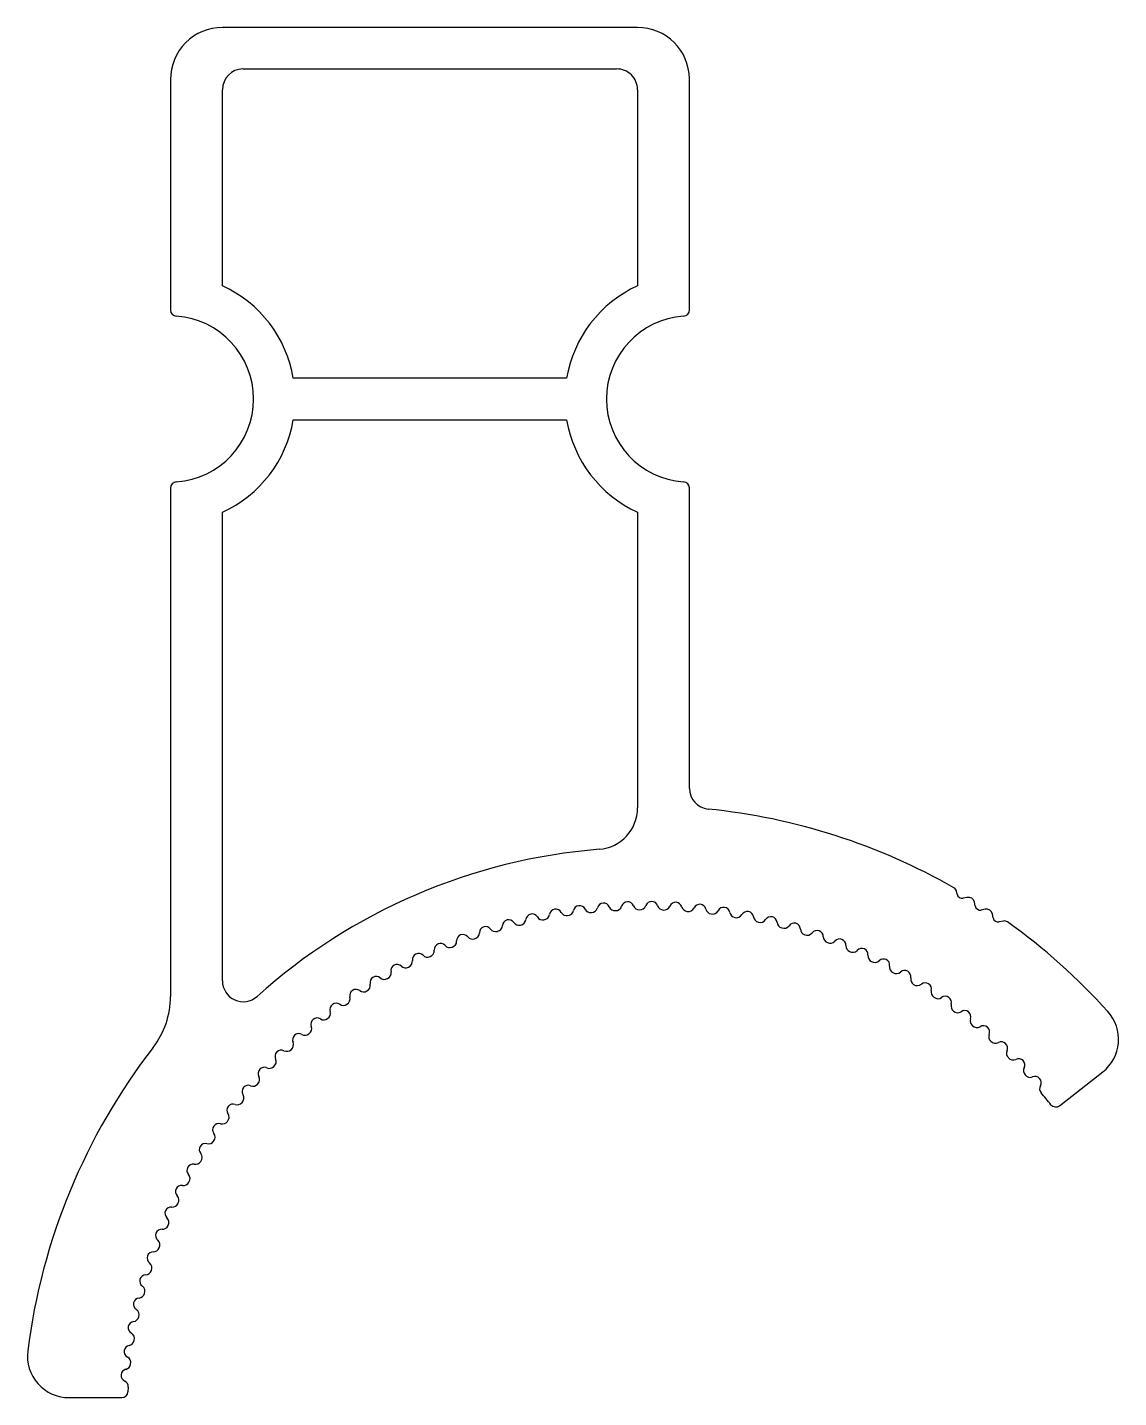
# Model space of a CAD drawing. Extents: x 1974.4 to 2027, y 1625 to 1691.
import ezdxf

# ---------------------------------------------------------------- set-up
doc = ezdxf.new("R2010")
doc.units = 0
doc.layers.get('0').update_dxf_attribs({"linetype": 'CONTINUOUS'})

msp = doc.modelspace()

# ---------------------------------------------------------------- linework, layer by layer
for p, q in [((2003.78, 1691.025), (1983.78, 1691.025)), ((1984.77, 1689.025), (2002.77, 1689.025)), ((1981.28, 1688.513), (1981.28, 1677.411)), ((2006.28, 1677.423), (2006.28, 1688.549)), ((1983.78, 1678.58), (1983.78, 1688.025)), ((2003.78, 1688.025), (2003.78, 1688.026)), ((2003.78, 1688.026), (2003.78, 1678.58)), ((2000.364, 1674.125), (1987.196, 1674.125)), ((1987.196, 1672.125), (2000.364, 1672.125)), ((1981.28, 1668.831), (1981.28, 1644.339)), ((2006.28, 1654.369), (2006.28, 1668.844)), ((1983.78, 1645.095), (1983.78, 1667.671)), ((2003.78, 1667.671), (2003.78, 1653.431)), ((2019.175, 1649.277), (2019.145, 1649.421)), ((2019.652, 1649.12), (2019.47, 1649.083)), ((2020.044, 1648.706), (2020.006, 1648.887)), ((2020.521, 1648.549), (2020.34, 1648.512)), ((2020.913, 1648.135), (2020.876, 1648.316)), ((2021.403, 1647.981), (2021.209, 1647.941)), ((1983.78, 1645.095), (1983.78, 1645.095)), ((2024.112, 1639.085), (2026.198, 1640.713)), ((1976.399, 1625.026), (1978.935, 1625.026)), ((1979.244, 1625.528), (1979.228, 1625.304))]:
    msp.add_line(p, q)
for centre, radius, start, end in [((1983.78, 1688.525), 2.5, 89.9999, 180.29684), ((2003.78, 1688.525), 2.5, 0.53489, 90), ((1984.78, 1688.025), 1, 90.60163, 180), ((2002.78, 1688.025), 1, 0, 90.60163), ((1981.28, 1673.125), 6, 9.59383, 65.37598), ((2006.28, 1673.125), 6, 114.62356, 170.40617), ((1981.58, 1677.415), 0.3, 180.85692, 265.99937), ((1981.28, 1673.125), 4, 273.98714, 85.99937), ((2006.28, 1673.125), 4, 94.00063, 266.00791), ((2005.98, 1677.415), 0.3, 274.00063, 1.54864), ((1981.28, 1673.125), 6, 294.62402, 350.40594), ((2006.28, 1673.125), 6, 189.59406, 245.37644), ((1981.58, 1668.836), 0.3, 94.18059, 180.85692), ((2005.98, 1668.836), 0.3, 1.54457, 85.88552), ((2007.28, 1654.369), 1, 180, 264.23211), ((2001.78, 1653.431), 2, 274.55894, 0), ((2004.165, 1623.525), 30, 60.31016, 84.23211), ((2004.165, 1623.525), 28, 94.55894, 131.94619), ((2018.9, 1649.37), 0.25, 11.69594, 60.31016), ((2000.986, 1648.423), 0.3, 26.10207, 168.82696), ((2002.141, 1648.544), 0.3, 23.45207, 166.17696), ((2002.725, 1648.783), 0.3, 266.91133, 343.14839), ((2003.3, 1648.611), 0.3, 20.80207, 163.52696), ((2003.861, 1648.824), 0.3, 200.80207, 270.68903), ((2003.894, 1648.822), 0.3, 264.26133, 340.49839), ((2004.461, 1648.624), 0.3, 18.15207, 160.87696), ((2005.031, 1648.811), 0.3, 198.15207, 268.03903), ((2005.064, 1648.808), 0.3, 261.61133, 337.84839), ((2005.621, 1648.583), 0.3, 15.50207, 158.22696), ((2006.778, 1648.489), 0.3, 12.85207, 155.57696), ((2019.42, 1649.327), 0.25, 191.69594, 281.69594), ((2019.713, 1648.826), 0.3, 11.69594, 101.69594), ((2020.289, 1648.756), 0.25, 191.69594, 281.69594), ((1997.573, 1647.744), 0.3, 34.05207, 176.77696), ((1998.103, 1648.087), 0.3, 277.51133, 353.74839), ((1998.7, 1648.023), 0.3, 31.40207, 174.12696), ((1999.212, 1648.336), 0.3, 211.40207, 281.28903), ((1999.246, 1648.341), 0.3, 274.86133, 351.09839), ((1999.839, 1648.25), 0.3, 28.75207, 171.47696), ((2000.365, 1648.538), 0.3, 208.75207, 278.63903), ((2000.398, 1648.542), 0.3, 272.21133, 348.44839), ((2001.525, 1648.687), 0.3, 206.10207, 275.98903), ((2001.559, 1648.689), 0.3, 269.56133, 345.79839), ((2002.691, 1648.783), 0.3, 203.45207, 273.33903), ((2006.199, 1648.744), 0.3, 195.50207, 265.38903), ((2006.232, 1648.739), 0.3, 258.96133, 335.19839), ((2007.363, 1648.623), 0.3, 192.85207, 262.73903), ((2007.396, 1648.616), 0.3, 256.31133, 332.54839), ((2007.929, 1648.342), 0.3, 10.20207, 152.92696), ((2008.52, 1648.448), 0.3, 190.20207, 260.08903), ((2008.552, 1648.44), 0.3, 253.66133, 329.89839), ((2009.072, 1648.141), 0.3, 7.55207, 150.27696), ((2009.667, 1648.22), 0.3, 187.55207, 257.43903), ((2009.7, 1648.211), 0.3, 251.01133, 327.24839), ((2010.205, 1647.888), 0.3, 4.90207, 147.62696), ((2020.582, 1648.255), 0.3, 11.69594, 101.69594), ((2021.158, 1648.185), 0.25, 191.69594, 281.69594), ((1995.861, 1647.422), 0.3, 282.81133, 359.04839), ((1996.461, 1647.414), 0.3, 36.70207, 179.42696), ((1996.942, 1647.772), 0.3, 216.70207, 286.58903), ((1996.974, 1647.78), 0.3, 280.16133, 356.39839), ((1998.07, 1648.08), 0.3, 214.05207, 283.93903), ((2010.803, 1647.939), 0.3, 184.90207, 254.78903), ((2010.835, 1647.929), 0.3, 248.36133, 324.59839), ((2011.325, 1647.583), 0.3, 2.25207, 144.97696), ((2011.925, 1647.606), 0.3, 182.25207, 252.13903), ((2011.956, 1647.594), 0.3, 245.71133, 321.94839), ((2012.43, 1647.226), 0.3, 359.60207, 142.32696), ((2021.454, 1647.736), 0.25, 54.46877, 101.69594), ((2004.165, 1623.525), 30, 42.05246, 54.46877), ((1994.287, 1646.6), 0.3, 42.00207, 184.72696), ((1994.733, 1647.002), 0.3, 222.00207, 291.88903), ((1994.765, 1647.012), 0.3, 285.46133, 1.69839), ((1995.364, 1647.032), 0.3, 39.35207, 182.07696), ((1995.828, 1647.413), 0.3, 219.35207, 289.23903), ((2013.03, 1647.222), 0.3, 179.60207, 249.48903), ((2013.061, 1647.208), 0.3, 243.06133, 319.29839), ((2013.517, 1646.818), 0.3, 356.95207, 139.67696), ((2014.116, 1646.786), 0.3, 176.95207, 246.83903), ((1992.635, 1646.044), 0.3, 290.76133, 6.99839), ((1993.231, 1646.119), 0.3, 44.65207, 187.37696), ((1993.658, 1646.54), 0.3, 224.65207, 294.53903), ((1993.689, 1646.553), 0.3, 288.11133, 4.34839), ((2014.146, 1646.771), 0.3, 240.41133, 316.64839), ((2014.584, 1646.361), 0.3, 354.30207, 137.02696), ((2015.181, 1646.301), 0.3, 174.30207, 244.18903), ((2015.21, 1646.285), 0.3, 237.76133, 313.99839), ((2015.628, 1645.855), 0.3, 351.65207, 134.37696), ((1991.607, 1645.486), 0.3, 293.41133, 9.64839), ((1992.198, 1645.589), 0.3, 47.30207, 190.02696), ((1992.605, 1646.03), 0.3, 227.30207, 297.18903), ((2016.222, 1645.768), 0.3, 171.65207, 241.53903), ((2016.251, 1645.75), 0.3, 235.11133, 311.34839), ((2016.648, 1645.301), 0.3, 349.00207, 131.72696), ((1984.78, 1645.095), 1, 180, 311.94619), ((1990.605, 1644.882), 0.3, 296.06133, 12.29839), ((1991.19, 1645.012), 0.3, 49.95207, 192.67696), ((1991.577, 1645.471), 0.3, 229.95207, 299.83903), ((2017.237, 1645.187), 0.3, 169.00207, 238.88903), ((2017.265, 1645.168), 0.3, 232.46133, 308.69839), ((2017.642, 1644.701), 0.3, 346.35207, 129.07696), ((1977.28, 1644.339), 4, 322.25301, 360), ((1989.632, 1644.233), 0.3, 298.71133, 14.94839), ((1990.211, 1644.389), 0.3, 52.60207, 195.32696), ((1990.575, 1644.866), 0.3, 232.60207, 302.48903), ((2018.225, 1644.559), 0.3, 166.35207, 236.23903), ((2018.252, 1644.539), 0.3, 229.81133, 306.04839), ((2018.606, 1644.055), 0.3, 343.70207, 126.42696), ((1988.69, 1643.538), 0.3, 301.36133, 17.59839), ((1989.261, 1643.722), 0.3, 55.25207, 197.97696), ((1989.603, 1644.215), 0.3, 235.25207, 305.13903), ((2019.182, 1643.886), 0.3, 163.70207, 233.58903), ((2019.208, 1643.865), 0.3, 227.16133, 303.39839), ((2019.54, 1643.365), 0.3, 341.05207, 123.77696), ((2024.956, 1642.28), 2, 308.40634, 42.05246), ((1987.781, 1642.802), 0.3, 304.01133, 20.24839), ((1988.343, 1643.011), 0.3, 57.90207, 200.62696), ((1988.662, 1643.519), 0.3, 237.90207, 307.78903), ((2020.108, 1643.17), 0.3, 161.05207, 230.93903), ((2020.133, 1643.148), 0.3, 224.51133, 300.74839), ((2020.441, 1642.633), 0.3, 338.40207, 121.12696), ((1986.907, 1642.023), 0.3, 306.66133, 22.89839), ((1987.459, 1642.259), 0.3, 60.55207, 203.27696), ((1987.754, 1642.781), 0.3, 240.55207, 310.43903), ((2020.999, 1642.412), 0.3, 158.40207, 228.28903), ((2021.023, 1642.388), 0.3, 221.86133, 298.09839), ((2021.307, 1641.86), 0.3, 335.75207, 118.47696), ((2004.165, 1623.525), 30, 142.25301, 172.81924), ((1986.611, 1641.466), 0.3, 63.20207, 205.92696), ((1986.882, 1642.002), 0.3, 243.20207, 313.08903), ((2021.854, 1641.614), 0.3, 155.75207, 225.63903), ((1985.8, 1640.636), 0.3, 65.85207, 208.57696), ((1986.046, 1641.183), 0.3, 245.85207, 315.73903), ((1986.071, 1641.206), 0.3, 309.31133, 25.54839), ((2021.877, 1641.589), 0.3, 219.21133, 295.44839), ((2022.136, 1641.048), 0.3, 333.10207, 115.82696), ((2022.671, 1640.777), 0.3, 153.10207, 222.98903), ((1985.249, 1640.326), 0.3, 248.50207, 318.38903), ((1985.273, 1640.35), 0.3, 311.96133, 28.19839), ((2022.693, 1640.751), 0.3, 216.56133, 292.79839), ((2022.927, 1640.198), 0.3, 330.45207, 113.17696), ((1984.515, 1639.459), 0.3, 314.61133, 30.84839), ((1985.029, 1639.768), 0.3, 68.50207, 211.22696), ((2023.449, 1639.902), 0.3, 150.45207, 220.33903), ((2004.165, 1623.525), 25, 38.63582, 40.33903), ((1984.298, 1638.866), 0.3, 71.15207, 213.87696), ((1984.492, 1639.434), 0.3, 251.15207, 321.03903), ((2023.928, 1639.322), 0.3, 218.63582, 307.95775), ((1983.61, 1637.931), 0.3, 73.80207, 216.52696), ((1983.778, 1638.507), 0.3, 253.80207, 323.68903), ((1983.799, 1638.533), 0.3, 317.26133, 33.49839), ((1983.127, 1637.576), 0.3, 319.91133, 36.14839), ((1982.966, 1636.965), 0.3, 76.45207, 219.17696), ((1983.107, 1637.549), 0.3, 256.45207, 326.33903), ((1982.368, 1635.971), 0.3, 79.10207, 221.82696), ((1982.481, 1636.56), 0.3, 259.10207, 328.98903), ((1982.5, 1636.588), 0.3, 322.56133, 38.79839), ((1981.919, 1635.572), 0.3, 325.21133, 41.44839), ((1981.816, 1634.95), 0.3, 81.75207, 224.47696), ((1981.902, 1635.544), 0.3, 261.75207, 331.63903), ((1981.311, 1633.904), 0.3, 84.40207, 227.12696), ((1981.37, 1634.501), 0.3, 264.40207, 334.28903), ((1981.386, 1634.531), 0.3, 327.86133, 44.09839), ((1980.902, 1633.466), 0.3, 330.51133, 46.74839), ((1980.856, 1632.837), 0.3, 87.05207, 229.77696), ((1980.887, 1633.436), 0.3, 267.05207, 336.93903), ((1980.453, 1632.349), 0.3, 269.70207, 339.58903), ((1980.467, 1632.38), 0.3, 333.16133, 49.39839), ((1980.45, 1631.749), 0.3, 89.70207, 232.42696), ((1980.095, 1630.644), 0.3, 92.35207, 235.07696), ((1980.071, 1631.243), 0.3, 272.35207, 342.23903), ((1980.083, 1631.275), 0.3, 335.81133, 52.04839), ((1979.75, 1630.153), 0.3, 338.46133, 54.69839), ((1979.792, 1629.523), 0.3, 95.00207, 237.72696), ((1979.74, 1630.121), 0.3, 275.00207, 344.88903), ((1979.461, 1628.985), 0.3, 277.65207, 347.53903), ((1979.47, 1629.017), 0.3, 341.11133, 57.34839), ((1979.541, 1628.39), 0.3, 97.65207, 240.37696), ((1979.235, 1627.837), 0.3, 280.30207, 350.18903), ((1979.243, 1627.869), 0.3, 343.76133, 59.99839), ((1976.385, 1627.025), 2, 172.81924, 270.41399), ((1979.342, 1627.246), 0.3, 100.30207, 243.02696), ((1979.068, 1626.712), 0.3, 346.41133, 62.64839), ((1979.197, 1626.095), 0.3, 102.95207, 245.21872), ((1979.062, 1626.679), 0.3, 282.95207, 352.83903), ((1978.945, 1625.55), 0.3, 355.86498, 65.21872), ((1978.929, 1625.325), 0.3, 271.06892, 355.86498)]:
    msp.add_arc(centre, radius, start, end)

doc.saveas('drawing.dxf')
